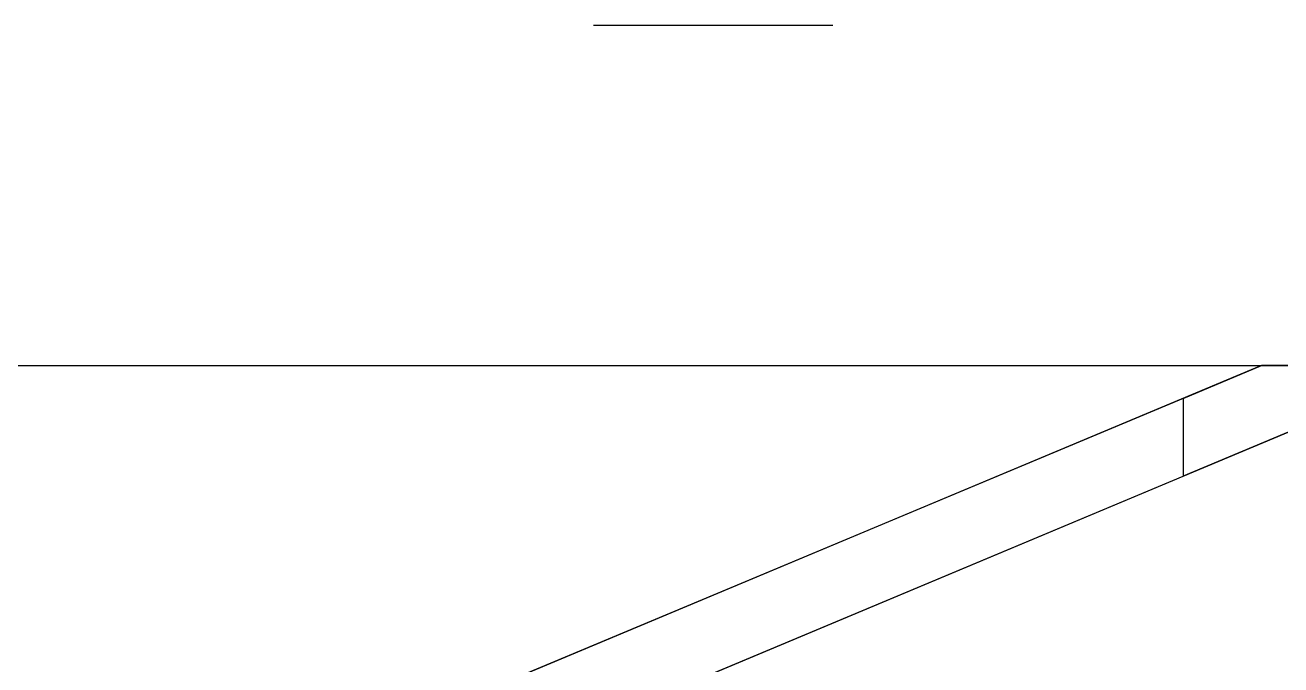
# Model space of a CAD drawing. Header units: millimetres. Extents: x 4686 to 9873, y 2010 to 4441.
# Drawn here: x 8239 to 9287, y 3757 to 4291 of the extents above; entities that cross this region are included whole.
import ezdxf

# ---------------------------------------------------------------- set-up
doc = ezdxf.new("R2010")
doc.units = ezdxf.units.MM
doc.layers.add('MURO', color=1, linetype='Continuous')
doc.layers.add('vetro', color=140, linetype='Continuous')
doc.layers.add('SEZIONI_medie_small_section', color=2, linetype='Continuous', lineweight=25)

msp = doc.modelspace()

# ---------------------------------------------------------------- linework, layer by layer
msp.add_line((7360.5, 4006.9), (9360.5, 4006.9))
at = {"layer": 'MURO'}
for p, q in [((9205.8, 3979.6), (9271.1, 4006.9)), ((9205.8, 3979.6), (9205.8, 3914.6)), ((9360.5, 3979.4), (9205.8, 3914.6))]:
    msp.add_line(p, q, dxfattribs=at)
at = {"layer": 'SEZIONI_medie_small_section'}
msp.add_line((8713.3, 4291.3), (8913.3, 4291.3), dxfattribs=at)
at = {"layer": 'SEZIONI_medie_small_section', "color": 3}
for p, q in [((9271.1, 4006.9), (7360.5, 3206.9)), ((9360.5, 4006.9), (9271.1, 4006.9)), ((7360.5, 3141.9), (9360.5, 3979.4))]:
    msp.add_line(p, q, dxfattribs=at)
at = {"layer": 'vetro'}
for p, q in [((9205.8, 3979.6), (8641.7, 3743.4)), ((8641.7, 3678.3), (9205.8, 3914.6))]:
    msp.add_line(p, q, dxfattribs=at)

doc.saveas('drawing.dxf')
